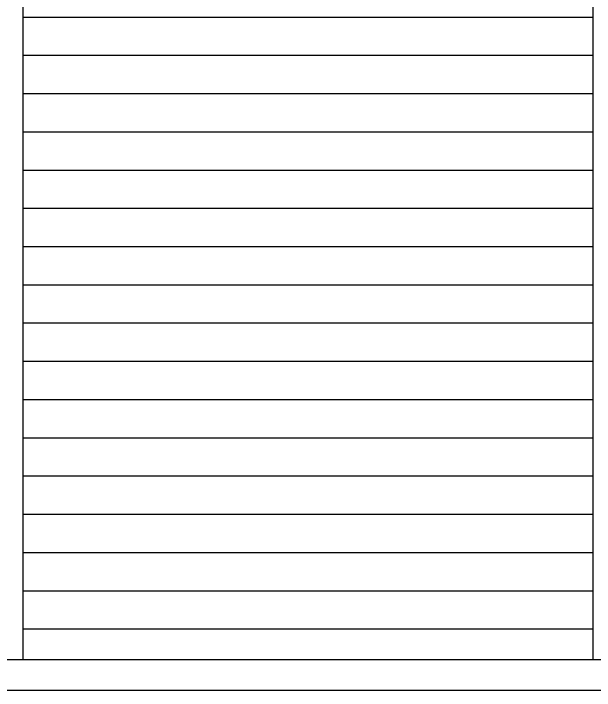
# Model space of a CAD drawing. Header units: inches. Extents: x 86794 to 87086, y 41803 to 41823.
# Drawn here: x 87069.054 to 87071.334, y 41814.174 to 41816.829 of the extents above; entities that cross this region are included whole.
import ezdxf

# ---------------------------------------------------------------- set-up
doc = ezdxf.new("R2010")
doc.units = ezdxf.units.IN
doc.header["$MEASUREMENT"] = 0

msp = doc.modelspace()

# ---------------------------------------------------------------- linework, layer by layer
at = {"ltscale": 0.006}
for p, q in [((87069.0904, 41819.0158), (87069.0904, 41814.2936)), ((87071.327, 41819.0158), (87071.327, 41814.2936)), ((87071.327, 41816.8136), (87069.0904, 41816.8136)), ((87071.327, 41816.6636), (87069.0904, 41816.6636)), ((87071.327, 41816.5136), (87069.0904, 41816.5136)), ((87071.327, 41816.3636), (87069.0904, 41816.3636)), ((87071.327, 41816.2136), (87069.0904, 41816.2136)), ((87071.327, 41816.0636), (87069.0904, 41816.0636)), ((87071.327, 41815.9136), (87069.0904, 41815.9136)), ((87071.327, 41815.7636), (87069.0904, 41815.7636)), ((87071.327, 41815.6136), (87069.0904, 41815.6136)), ((87071.327, 41815.4636), (87069.0904, 41815.4636)), ((87071.327, 41815.3136), (87069.0904, 41815.3136)), ((87071.327, 41815.1636), (87069.0904, 41815.1636)), ((87071.327, 41815.0136), (87069.0904, 41815.0136)), ((87071.327, 41814.8636), (87069.0904, 41814.8636)), ((87071.327, 41814.7136), (87069.0904, 41814.7136)), ((87071.327, 41814.5636), (87069.0904, 41814.5636)), ((87071.327, 41814.4136), (87069.0904, 41814.4136)), ((87081.3337, 41814.2936), (87066.5337, 41814.2936)), ((87081.8267, 41814.1736), (87064.8838, 41814.1736))]:
    msp.add_line(p, q, dxfattribs=at)

doc.saveas('drawing.dxf')
